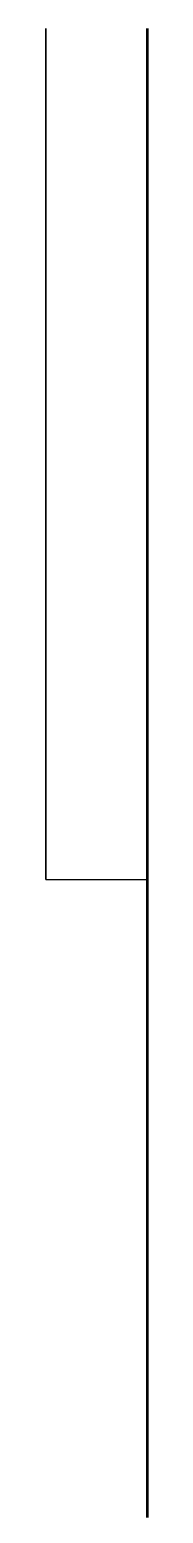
# Model space of a CAD drawing. Header units: millimetres. Extents: x 0 to 420, y 0 to 297.
# Drawn here: x 109 to 109.5, y 100.62 to 107.94 of the extents above; entities that cross this region are included whole.
import ezdxf

# ---------------------------------------------------------------- set-up
doc = ezdxf.new("R2010")
doc.units = ezdxf.units.MM
doc.linetypes.add('ISO02-TRAZOS', pattern=[3.75, 3, -0.75])
doc.layers.add('01-VISIBLE', color=7, linetype='CONTINUOUS', lineweight=50)
doc.layers.add('02-OCULTA', color=4, linetype='ISO02-TRAZOS', lineweight=25)

msp = doc.modelspace()

# ---------------------------------------------------------------- linework, layer by layer
at = {"layer": '01-VISIBLE'}
msp.add_lwpolyline([(109.5, 107.95), (109.5, 107.9), (109.5, 107.85), (109.5, 107.8), (109.5, 107.75), (109.5, 107.7), (109.5, 107.65), (109.5, 107.6), (109.5, 107.55), (109.5, 107.5), (109.5, 107.45), (109.5, 107.4), (109.5, 107.35), (109.5, 107.3), (109.5, 107.25), (109.5, 107.2), (109.5, 107.15), (109.5, 107.1), (109.5, 107.05), (109.5, 107), (109.5, 106.95), (109.5, 106.9), (109.5, 106.85), (109.5, 106.8), (109.5, 106.75), (109.5, 106.7), (109.5, 106.65), (109.5, 106.6), (109.5, 106.55), (109.5, 106.5), (109.5, 106.45), (109.5, 106.4), (109.5, 106.35), (109.5, 106.3), (109.5, 106.25), (109.5, 106.2), (109.5, 106.15), (109.5, 106.1), (109.5, 106.05), (109.5, 106), (109.5, 105.95), (109.5, 105.9), (109.5, 105.85), (109.5, 105.8), (109.5, 105.75), (109.5, 105.7), (109.5, 105.65), (109.5, 105.6), (109.5, 105.55), (109.5, 105.5), (109.5, 105.45), (109.5, 105.4), (109.5, 105.35), (109.5, 105.3), (109.5, 105.25), (109.5, 105.2), (109.5, 105.15), (109.5, 105.1), (109.5, 105.05), (109.5, 105), (109.5, 104.95), (109.5, 104.9), (109.5, 104.85), (109.5, 104.8), (109.5, 104.75), (109.5, 104.7), (109.5, 104.65), (109.5, 104.6), (109.5, 104.55), (109.5, 104.5), (109.5, 104.45), (109.5, 104.4), (109.5, 104.35), (109.5, 104.3), (109.5, 104.25), (109.5, 104.2), (109.5, 104.15), (109.5, 104.1), (109.5, 104.05), (109.5, 104), (109.5, 103.95), (109.5, 103.9), (109.5, 103.85), (109.5, 103.8), (109.5, 103.75), (109.5, 103.7), (109.5, 103.65), (109.5, 103.6), (109.5, 103.55), (109.5, 103.5), (109.5, 103.45), (109.5, 103.4), (109.5, 103.35), (109.5, 103.3), (109.5, 103.25), (109.5, 103.2), (109.5, 103.15), (109.5, 103.1), (109.5, 103.05), (109.5, 103), (109.5, 102.95), (109.5, 102.9), (109.5, 102.85), (109.5, 102.8), (109.5, 102.75), (109.5, 102.7), (109.5, 102.65), (109.5, 102.6), (109.5, 102.55), (109.5, 102.5), (109.5, 102.45), (109.5, 102.4), (109.5, 102.35), (109.5, 102.3), (109.5, 102.25), (109.5, 102.2), (109.5, 102.15), (109.5, 102.1), (109.5, 102.05), (109.5, 102), (109.5, 101.95), (109.5, 101.9), (109.5, 101.85), (109.5, 101.8), (109.5, 101.75), (109.5, 101.7), (109.5, 101.65), (109.5, 101.6), (109.5, 101.55), (109.5, 101.5), (109.5, 101.45), (109.5, 101.4), (109.5, 101.35), (109.5, 101.3), (109.5, 101.25), (109.5, 101.2), (109.5, 101.15), (109.5, 101.1), (109.5, 101.05), (109.5, 101), (109.5, 100.95), (109.5, 100.9), (109.5, 100.85), (109.5, 100.8), (109.5, 100.75), (109.5, 100.7), (109.5, 100.65), (109.5, 100.6)], dxfattribs=at)
at = {"layer": '02-OCULTA'}
msp.add_line((109, 103.75), (109.5, 103.75), dxfattribs=at)
for points in [[(109, 107.95), (109, 107.9), (109, 107.85), (109, 107.8), (109, 107.75), (109, 107.7), (109, 107.65), (109, 107.6), (109, 107.55), (109, 107.5), (109, 107.45), (109, 107.4), (109, 107.35), (109, 107.3), (109, 107.25), (109, 107.2), (109, 107.15), (109, 107.1), (109, 107.05), (109, 107), (109, 106.95), (109, 106.9), (109, 106.85), (109, 106.8), (109, 106.75), (109, 106.7), (109, 106.65), (109, 106.6), (109, 106.55), (109, 106.5), (109, 106.45), (109, 106.4), (109, 106.35), (109, 106.3), (109, 106.25), (109, 106.2), (109, 106.15), (109, 106.1), (109, 106.05), (109, 106), (109, 105.95), (109, 105.9), (109, 105.85), (109, 105.8), (109, 105.75), (109, 105.7), (109, 105.65), (109, 105.6), (109, 105.55), (109, 105.5), (109, 105.45), (109, 105.4), (109, 105.35), (109, 105.3), (109, 105.25), (109, 105.2), (109, 105.15), (109, 105.1), (109, 105.05), (109, 105), (109, 104.95), (109, 104.9), (109, 104.85), (109, 104.8), (109, 104.75), (109, 104.7), (109, 104.65), (109, 104.6), (109, 104.55), (109, 104.5), (109, 104.45), (109, 104.4), (109, 104.35), (109, 104.3), (109, 104.25), (109, 104.2), (109, 104.15), (109, 104.1), (109, 104.05), (109, 104), (109, 103.95), (109, 103.9), (109, 103.85), (109, 103.8), (109, 103.75)], [(109, 103.75), (109, 103.8), (109, 103.85), (109, 103.9), (109, 103.95), (109, 104), (109, 104.05), (109, 104.1), (109, 104.15), (109, 104.2), (109, 104.25), (109, 104.3), (109, 104.35), (109, 104.4), (109, 104.45), (109, 104.5), (109, 104.55), (109, 104.6), (109, 104.65), (109, 104.7), (109, 104.75), (109, 104.8), (109, 104.85), (109, 104.9), (109, 104.95), (109, 105), (109, 105.05), (109, 105.1), (109, 105.15), (109, 105.2), (109, 105.25), (109, 105.3), (109, 105.35), (109, 105.4), (109, 105.45), (109, 105.5), (109, 105.55), (109, 105.6), (109, 105.65), (109, 105.7), (109, 105.75), (109, 105.8), (109, 105.85), (109, 105.9), (109, 105.95), (109, 106), (109, 106.05), (109, 106.1), (109, 106.15), (109, 106.2), (109, 106.25), (109, 106.3), (109, 106.35), (109, 106.4), (109, 106.45), (109, 106.5), (109, 106.55), (109, 106.6), (109, 106.65), (109, 106.7), (109, 106.75), (109, 106.8), (109, 106.85), (109, 106.9), (109, 106.95), (109, 107), (109, 107.05), (109, 107.1), (109, 107.15), (109, 107.2), (109, 107.25), (109, 107.3), (109, 107.35), (109, 107.4), (109, 107.45), (109, 107.5), (109, 107.55), (109, 107.6), (109, 107.65), (109, 107.7), (109, 107.75), (109, 107.8), (109, 107.85), (109, 107.9), (109, 107.95)], [(109.5, 100.6), (109.5, 100.675), (109.5, 100.75), (109.5, 100.825), (109.5, 100.9), (109.5, 100.975), (109.5, 101.05), (109.5, 101.125), (109.5, 101.2), (109.5, 101.275), (109.5, 101.35), (109.5, 101.425), (109.5, 101.5), (109.5, 101.575), (109.5, 101.65), (109.5, 101.725), (109.5, 101.8), (109.5, 101.875), (109.5, 101.95), (109.5, 102.025), (109.5, 102.1), (109.5, 102.175), (109.5, 102.25), (109.5, 102.325), (109.5, 102.4), (109.5, 102.475), (109.5, 102.55), (109.5, 102.625), (109.5, 102.7), (109.5, 102.775), (109.5, 102.85), (109.5, 102.925), (109.5, 103), (109.5, 103.075), (109.5, 103.15), (109.5, 103.225), (109.5, 103.3), (109.5, 103.375), (109.5, 103.45), (109.5, 103.525), (109.5, 103.6), (109.5, 103.675), (109.5, 103.75), (109.5, 103.825), (109.5, 103.9), (109.5, 103.975), (109.5, 104.05), (109.5, 104.125), (109.5, 104.2), (109.5, 104.275), (109.5, 104.35), (109.5, 104.425), (109.5, 104.5), (109.5, 104.575), (109.5, 104.65), (109.5, 104.725), (109.5, 104.8), (109.5, 104.875), (109.5, 104.95), (109.5, 105.025), (109.5, 105.1), (109.5, 105.175), (109.5, 105.25), (109.5, 105.325), (109.5, 105.4), (109.5, 105.475), (109.5, 105.55), (109.5, 105.625), (109.5, 105.7), (109.5, 105.775), (109.5, 105.85), (109.5, 105.925), (109.5, 106), (109.5, 106.075), (109.5, 106.15), (109.5, 106.225), (109.5, 106.3), (109.5, 106.375), (109.5, 106.45), (109.5, 106.525), (109.5, 106.6), (109.5, 106.675), (109.5, 106.75), (109.5, 106.825), (109.5, 106.9), (109.5, 106.975), (109.5, 107.05), (109.5, 107.125), (109.5, 107.2), (109.5, 107.275), (109.5, 107.35), (109.5, 107.425), (109.5, 107.5), (109.5, 107.575), (109.5, 107.65), (109.5, 107.725), (109.5, 107.8), (109.5, 107.875), (109.5, 107.95)], [(109.5, 107.95), (109.5, 107.9), (109.5, 107.85), (109.5, 107.8), (109.5, 107.75), (109.5, 107.7), (109.5, 107.65), (109.5, 107.6), (109.5, 107.55), (109.5, 107.5), (109.5, 107.45), (109.5, 107.4), (109.5, 107.35), (109.5, 107.3), (109.5, 107.25), (109.5, 107.2), (109.5, 107.15), (109.5, 107.1), (109.5, 107.05), (109.5, 107), (109.5, 106.95), (109.5, 106.9), (109.5, 106.85), (109.5, 106.8), (109.5, 106.75), (109.5, 106.7), (109.5, 106.65), (109.5, 106.6), (109.5, 106.55), (109.5, 106.5), (109.5, 106.45), (109.5, 106.4), (109.5, 106.35), (109.5, 106.3), (109.5, 106.25), (109.5, 106.2), (109.5, 106.15), (109.5, 106.1), (109.5, 106.05), (109.5, 106), (109.5, 105.95), (109.5, 105.9), (109.5, 105.85), (109.5, 105.8), (109.5, 105.75), (109.5, 105.7), (109.5, 105.65), (109.5, 105.6), (109.5, 105.55), (109.5, 105.5), (109.5, 105.45), (109.5, 105.4), (109.5, 105.35), (109.5, 105.3), (109.5, 105.25), (109.5, 105.2), (109.5, 105.15), (109.5, 105.1), (109.5, 105.05), (109.5, 105), (109.5, 104.95), (109.5, 104.9), (109.5, 104.85), (109.5, 104.8), (109.5, 104.75), (109.5, 104.7), (109.5, 104.65), (109.5, 104.6), (109.5, 104.55), (109.5, 104.5), (109.5, 104.45), (109.5, 104.4), (109.5, 104.35), (109.5, 104.3), (109.5, 104.25), (109.5, 104.2), (109.5, 104.15), (109.5, 104.1), (109.5, 104.05), (109.5, 104), (109.5, 103.95), (109.5, 103.9), (109.5, 103.85), (109.5, 103.8), (109.5, 103.75)], [(109.5, 103.75), (109.5, 103.8), (109.5, 103.85), (109.5, 103.9), (109.5, 103.95), (109.5, 104), (109.5, 104.05), (109.5, 104.1), (109.5, 104.15), (109.5, 104.2), (109.5, 104.25), (109.5, 104.3), (109.5, 104.35), (109.5, 104.4), (109.5, 104.45), (109.5, 104.5), (109.5, 104.55), (109.5, 104.6), (109.5, 104.65), (109.5, 104.7), (109.5, 104.75), (109.5, 104.8), (109.5, 104.85), (109.5, 104.9), (109.5, 104.95), (109.5, 105), (109.5, 105.05), (109.5, 105.1), (109.5, 105.15), (109.5, 105.2), (109.5, 105.25), (109.5, 105.3), (109.5, 105.35), (109.5, 105.4), (109.5, 105.45), (109.5, 105.5), (109.5, 105.55), (109.5, 105.6), (109.5, 105.65), (109.5, 105.7), (109.5, 105.75), (109.5, 105.8), (109.5, 105.85), (109.5, 105.9), (109.5, 105.95), (109.5, 106), (109.5, 106.05), (109.5, 106.1), (109.5, 106.15), (109.5, 106.2), (109.5, 106.25), (109.5, 106.3), (109.5, 106.35), (109.5, 106.4), (109.5, 106.45), (109.5, 106.5), (109.5, 106.55), (109.5, 106.6), (109.5, 106.65), (109.5, 106.7), (109.5, 106.75), (109.5, 106.8), (109.5, 106.85), (109.5, 106.9), (109.5, 106.95), (109.5, 107), (109.5, 107.05), (109.5, 107.1), (109.5, 107.15), (109.5, 107.2), (109.5, 107.25), (109.5, 107.3), (109.5, 107.35), (109.5, 107.4), (109.5, 107.45), (109.5, 107.5), (109.5, 107.55), (109.5, 107.6), (109.5, 107.65), (109.5, 107.7), (109.5, 107.75), (109.5, 107.8), (109.5, 107.85), (109.5, 107.9), (109.5, 107.95)]]:
    msp.add_lwpolyline(points, dxfattribs=at)

doc.saveas('drawing.dxf')
